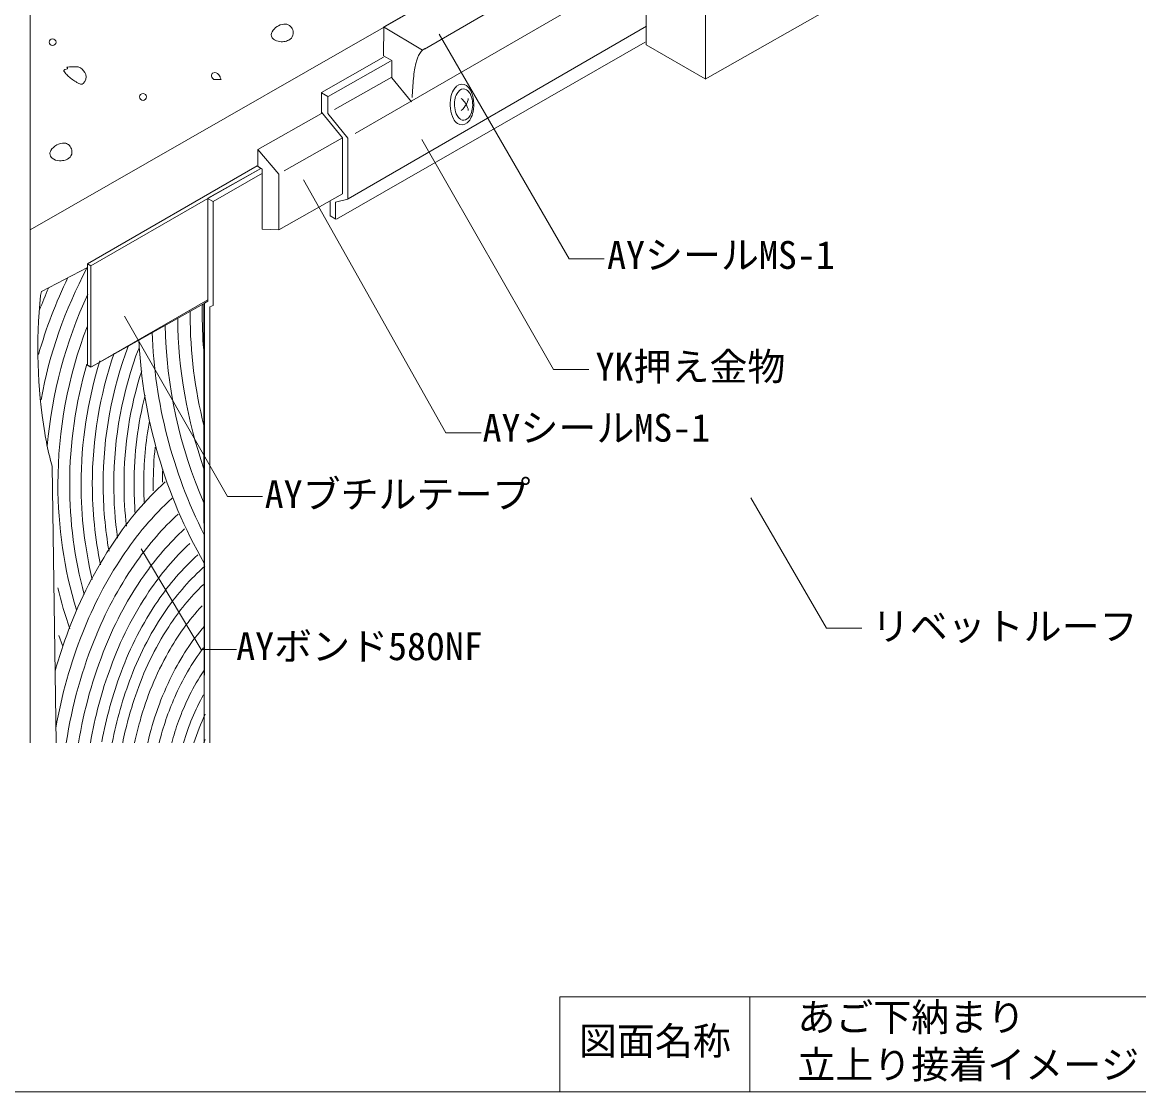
# Model space of a CAD drawing. Units: millimetres, scale not verified. Extents: x -1350 to 1350, y -943 to 920.
# Drawn here: x -416 to 760, y -880 to 246 of the extents above; entities that cross this region are included whole.
import ezdxf
from ezdxf.enums import TextEntityAlignment as Align

# ---------------------------------------------------------------- set-up
doc = ezdxf.new("R2010")
doc.units = ezdxf.units.MM
doc.header["$LTSCALE"] = 10
for name, color, linetype, lineweight in [('D-0', 7, 'Continuous', 18), ('E-0', 7, 'Continuous', 18), ('F-F', 7, 'Continuous', 18)]:
    doc.layers.add(name, color=color, linetype=linetype, lineweight=lineweight)
doc.layers.add('E-E', color=7, linetype='Continuous')
doc.styles.add('ＭＳ ゴシック', font='')
doc.styles.get('ＭＳ ゴシック').set_extended_font_data('MS Gothic')

msp = doc.modelspace()

# ---------------------------------------------------------------- linework, layer by layer
at = {"layer": 'D-0'}
for p, q in [((303.3, 534.6), (303.3, 187)), ((303.1, 186.4), (799.5, 470)), ((-65.5, 129.2), (228.9, 299.4)), ((7.5, 218.2), (127.7, 288)), ((-72.9, 60.4), (241.1, 242.4)), ((5.3, 217.2), (-35.7, 241.6)), ((-85.3, 39), (239.7, 225.4)), ((-94.1, 168.2), (-28.3, 205.6)), ((-87.3, 154.4), (-27.1, 188.6)), ((-206.9, 186), (-213.3, 186)), ((-101.1, 172.2), (-94.5, 168.2)), ((-101.1, 151.8), (-79.1, 124.6)), ((-140.3, 90), (-79.1, 124.6)), ((-78.9, 124.6), (-78.9, 65.6)), ((-168.1, 112.4), (-168.1, 95.2)), ((-220.7, 61), (-164.9, 92.4)), ((-215.1, 57.8), (-163.1, 87.6)), ((-86.3, 57), (-73.5, 60.2)), ((-91.9, 57.8), (-91.9, 42.4)), ((-86.3, 57), (-86.3, 39.2)), ((-91.9, 42.4), (-85.9, 39)), ((-408.1, 28.4), (-408.1, -512.6)), ((-343.5, -116.4), (-220.7, -45.8)), ((-380.5, -512.6), (-384.7, -221)), ((-278.3, -247.2), (-278.3, -240)), ((-373.9, -410), (-377.9, -399.4)), ((-223.7, -509.2), (-224.9, -512.6))]:
    msp.add_line(p, q, dxfattribs=at)
for points in [[(87.5, 312), (-408.1, 27.8), (-408.1, 531.6)], [(303.1, 186.8), (240.9, 222.6), (240.9, 293.4), (179.3, 329), (163.9, 267), (87.5, 311.4), (87.5, 533)], [(-6.5, 162.8), (-27.1, 187.8), (-27.1, 206), (-35.7, 211), (-35.3, 241.6), (87.5, 312)], [(-35.9, 209.8), (-101.1, 172.4), (-101.1, 150.2)], [(-94.5, 168.2), (-94.5, 150.4), (-73.3, 124.4), (-73.3, 60.2)], [(-101.1, 150.2), (-168.1, 112.4), (-146.1, 86.6)], [(-347.5, -8), (-168.7, 95.2), (-163.5, 91.6)], [(-146.1, 27.8), (-163.5, 28.4), (-163.5, 91.6)], [(-78.9, 65.6), (-146.1, 27.8), (-146.1, 86.6)], [(-224.3, -441.2), (-224.3, -49.4), (-220.7, -47.2), (-220.7, 60.8), (-343.9, -10.2)], [(-218.7, -512.4), (-218.7, -53.4), (-215.3, -51.8), (-215.3, 57.6), (-220.3, 60.6)], [(-396.9, -41.2), (-396.1, -37.2), (-347.5, -11.8), (-347.5, -114.6), (-343.5, -116.4), (-225.3, -50), (-224.9, -50), (-224.7, -512.6)]]:
    msp.add_lwpolyline(points, dxfattribs=at)
for points in [[(-168.7, 95.2), (-164.9, 92.4), (-220.7, 60.8), (-220.9, -45.8), (-343.5, -116.4), (-347.5, -114.6), (-347.5, -8)], [(-343.9, -116.8), (-343.9, -10.2), (-347.5, -8), (-347.5, -114.6)]]:
    msp.add_lwpolyline(points, close=True, dxfattribs=at)
for centre, radius, start, end in [((-148.39, 233.26), 5.66, 146.29267, 212.97041), ((-138.62, 227.84), 16.82, 97.30549, 149.38617), ((-139.81, 235.48), 9.09, 55.8216, 96.01695), ((-140.67, 235.19), 9.83, 345.70352, 52.63714), ((-384.17, 225.28), 3.73, 91.95125, 178.04875), ((-384.31, 225.6), 3.6, 183.17232, 270.10083), ((-384.43, 225.28), 3.73, 1.95125, 88.04875), ((-384.41, 225.73), 3.72, 271.68287, 355.04398), ((-145.99, 235.44), 8.87, 216.30015, 244.56279), ((-143.39, 241.15), 15.15, 244.96462, 268.82673), ((-143.02, 246.61), 20.62, 268.11571, 276.46551), ((-141.97, 239.56), 13.5, 275.38873, 298.53671), ((-139.64, 235.7), 8.99, 297.27246, 340.96778), ((17.74, 203.16), 18.59, 122.6921, 153.81179), ((82.18, 183.45), 86.25, 166.94876, 171.31967), ((44.77, 192.19), 47.83, 161.01885, 167.02757), ((27.52, 198.12), 29.59, 153.41867, 161.02728), ((-371.75, 195.54), 0.792, 132.18233, 180.96029), ((-370.36, 195.76), 2.19, 186.28894, 225.44377), ((-370.88, 194.39), 2.23, 103.07053, 129.03646), ((-343.78, 215.16), 35.07, 216.69555, 224.90321), ((-374.08, 210.07), 13.77, 281.30922, 291.82844), ((-349.88, -183.37), 383.07, 91.25935, 92.90578), ((-372.51, 196.29), 4.33, 30.05109, 42.18759), ((-369.4, 197.97), 0.813, 302.99001, 37.77054), ((-336.12, 224.47), 47.08, 226.35265, 240.22989), ((-359.28, 191.41), 8.25, 57.93857, 83.18136), ((-363.55, 185.9), 15.2, 21.86835, 55.32857), ((-357.69, 188.71), 8.73, 309.81662, 19.0857), ((-212.74, 190.16), 4.19, 144.29449, 262.27022), ((-214.53, 190.73), 2.47, 113.21482, 130.79595), ((-213.52, 188.47), 4.95, 31.92873, 113.55336), ((-219.94, 183.32), 13.15, 24.83767, 36.18281), ((-229.16, 179.01), 23.34, 17.43089, 24.91427), ((165.08, 170.85), 170.1, 171.33894, 174.44189), ((-344.02, 207.43), 28.42, 236.98888, 243.85544), ((-353.37, 188.38), 7.2, 243.87196, 258.87231), ((-354.09, 184.24), 2.99, 257.02677, 311.65309), ((424.9, 145.64), 431.13, 174.45232, 177.13364), ((51.25, 167.48), 15.33, 130.79205, 150.59856), ((46.79, 172.77), 8.41, 55.81472, 131.31019), ((42.2, 167.26), 15.57, 29.84433, 53.21144), ((-288.97, 167.68), 3.73, 91.95125, 178.04875), ((-288.97, 167.93), 3.73, 181.95125, 268.04875), ((-289.23, 167.68), 3.73, 1.95125, 88.04875), ((-289.23, 167.93), 3.73, 271.95125, 358.04875), ((69.71, 160.08), 35.38, 168.05518, 205.94736), ((60.66, 162.3), 26.06, 150.83661, 168.71367), ((64.99, 160.04), 26.12, 169.79405, 206.93372), ((58.94, 161.41), 19.93, 149.89694, 170.60167), ((51.66, 166.09), 11.29, 128.20101, 151.93503), ((48.48, 170.19), 6.11, 58.66473, 128.54927), ((23.68, 141.68), 33.23, 39.88226, 47.57168), ((35.32, 168.93), 18.38, 331.65793, 351.47217), ((45.1, 165.78), 11.64, 28.87473, 55.72966), ((32.01, 159.57), 26.12, 349.79416, 26.93361), ((23.89, 159.53), 35.38, 348.05518, 25.94736), ((22.43, 177.75), 33.96, 314.20028, 328.8923), ((33.38, 149.5), 20.77, 30.37727, 40.47953), ((33.83, 150.51), 19.89, 8.36031, 28.50958), ((38.06, 158.2), 19.93, 329.89694, 350.60167), ((51.4, 152.35), 15.57, 209.84433, 233.21144), ((51.9, 153.83), 11.64, 208.87473, 235.72966), ((48.52, 149.42), 6.11, 238.66473, 308.54927), ((45.34, 153.51), 11.29, 308.20101, 331.93503), ((42.35, 152.13), 15.33, 310.79205, 330.59856), ((32.94, 157.31), 26.06, 330.83661, 348.71367), ((46.81, 146.84), 8.41, 235.81472, 311.31019), ((-372.32, 102.86), 16.28, 87.25274, 149.18197), ((-372.61, 110.82), 8.37, 54.12826, 82.68112), ((-373.58, 109.9), 9.69, 344.85729, 52.68273), ((-381.13, 107.94), 6.12, 147.76813, 178.28803), ((-380.61, 108.46), 6.64, 182.91595, 230.40577), ((-372.83, 110.46), 9.15, 296.98577, 340.22685), ((-376.62, 114.29), 13.69, 233.0965, 268.8256), ((-376.22, 121.25), 20.66, 268.12349, 276.45773), ((-375.19, 114.39), 13.73, 275.38478, 298.29545), ((74.66, -237.95), 492.45, 154.04156, 164.16738), ((72.23, -237.13), 476.55, 151.88974, 169.61121), ((322.35, -337.62), 773.32, 156.84988, 158.69087), ((143.29, -97.56), 543.12, 174.04349, 189.36079), ((79.23, -239.76), 470.82, 154.89344, 175.15459), ((-215.85, -60.82), 23.67, 172.17761, 182.36977), ((-56.95, -59.23), 169.77, 177.08638, 180.86756), ((237.99, -61.53), 490.5, 180.47474, 199.318), ((243.72, -60.5), 483.22, 180.15317, 194.12106), ((177.19, -63.61), 403.89, 179.74256, 185.71006), ((83.51, -240.1), 462.21, 158.96534, 179.98736), ((233.05, -62.1), 512.87, 182.02246, 206.80756), ((231.13, -62.2), 497.14, 181.1755, 203.52083), ((230.63, -62.36), 524.75, 182.77805, 209.8059), ((83.74, -240.12), 426.24, 161.09203, 179.98332), ((82.31, -240.09), 413.41, 159.33447, 179.98668), ((81.6, -240.11), 401.5, 159.02693, 179.98441), ((82.34, -240.08), 448.64, 163.62422, 179.98867), ((81.69, -240.09), 435.99, 162.66637, 179.98729), ((84.16, -240.11), 393.26, 162.30774, 179.98365), ((86.12, -239.94), 384.62, 165.89248, 180.00787), ((78.01, -239.82), 366.31, 169.61554, 180.02681), ((-85.37, -136.53), 311.17, 189.12914, 193.92249), ((-225.87, -171.15), 166.47, 193.99218, 197.42509), ((90.28, -239.35), 368.58, 174.02768, 180.10098), ((808.31, -263.44), 1077.31, 177.93369, 178.64668), ((82, -240.31), 460.7, 179.96056, 196.68661), ((74.37, -241.45), 440.67, 179.81141, 195.09357), ((67.3, -241.34), 421.61, 179.81757, 193.58886), ((82.21, -239.96), 424.7, 180.00474, 191.54991), ((86.15, -239.13), 417.25, 180.11915, 189.89017), ((-36.2, -488.92), 340.2, 132.42394, 146.50463), ((93.92, -239.6), 413.82, 180.05535, 187.973), ((36.76, -241.83), 345.87, 179.69655, 187.03638), ((98.21, -240.36), 396.71, 179.94727, 184.45793), ((59.05, -239.99), 347.35, 180.00123, 183.36814), ((-40.28, -494.15), 323.75, 132.37996, 146.71589), ((-44.6, -496.99), 306.36, 132.63322, 144.92922), ((-49.54, -500.96), 289.86, 132.4835, 145.43161), ((43.91, -546.37), 438.72, 146.02179, 159.64669), ((-46.93, -509.57), 282.97, 132.99561, 146.46476), ((34.58, -547.35), 415.54, 146.24789, 158.68672), ((-54.36, -510.37), 264.01, 132.13961, 146.13216), ((19.76, -544.99), 386.63, 144.58687, 157.64076), ((-59.5, -512.44), 248.27, 131.46626, 145.57868), ((15.31, -548.69), 370.34, 145.04307, 158.18696), ((105.31, -231.41), 498.33, 193.67237, 198.84804), ((-54.69, -523.11), 246.2, 133.92948, 147.33742), ((18.92, -556.32), 363.69, 146.0559, 160.13567), ((9.83, -556.65), 343.11, 145.68847, 159.8082), ((0.98, -557.05), 323.39, 145.11584, 159.33374), ((-46.7, -536.81), 246.65, 136.93689, 151.02785), ((117.68, -578.02), 518.91, 159.20257, 164.23005), ((116.73, -582.84), 504.98, 158.32369, 170.21289), ((104.3, -583.5), 479.47, 157.22874, 171.49641), ((4.53, -563.59), 317.91, 146.95664, 161.5391), ((-40.13, -548.52), 243.26, 139.20934, 153.92077), ((96.91, -584.73), 459.51, 157.79528, 170.96796), ((14.67, -573.68), 318.21, 150.57278, 164.67493), ((-29.87, -561.25), 245.7, 142.76898, 156.80879), ((92.52, -586.7), 443.25, 159.67509, 170.37635), ((79.51, -586.08), 418.68, 159.31959, 169.75304), ((70.75, -586.94), 399.23, 158.854, 169.26824), ((24.58, -583.46), 316.76, 153.38894, 167.03508), ((-23.19, -570.63), 242.35, 146.4228, 160.51604), ((68.49, -588.76), 386.56, 161.00138, 168.63677), ((21.42, -586.02), 302.61, 156.32312, 165.91936), ((-20.35, -577.6), 235.31, 150.57317, 163.96215), ((65.47, -590.72), 371.71, 164.21016, 167.83554), ((19.72, -588.52), 288.79, 160.00931, 164.75684), ((-25.82, -578.87), 219.97, 153.98673, 162.41045)]:
    msp.add_arc(centre, radius, start, end, dxfattribs=at)
at = {"layer": 'E-0'}
for p, q in [((22.9, 234), (159.7, -2.6)), ((22.9, 234), (159.7, -2.6)), ((22.9, 234), (159.7, -2.6)), ((4.7, 123), (143.3, -119.2)), ((4.7, 123), (143.3, -119.2)), ((4.7, 123), (143.3, -119.2)), ((-120.1, 80.6), (29.9, -186)), ((-120.1, 80.6), (29.9, -186)), ((-120.1, 80.6), (29.9, -186)), ((159.7, -2.6), (196.7, -2.6)), ((159.7, -2.6), (196.7, -2.6)), ((159.7, -2.6), (196.7, -2.6)), ((-308.5, -63), (-200.1, -253.2)), ((-308.5, -63), (-200.1, -253.2)), ((-308.5, -63), (-200.1, -253.2)), ((143.3, -119.2), (180.3, -119.2)), ((143.3, -119.2), (180.3, -119.2)), ((143.3, -119.2), (180.3, -119.2)), ((29.9, -186), (67.1, -186)), ((29.9, -186), (67.1, -186)), ((29.9, -186), (67.1, -186)), ((-200.1, -253.2), (-163.1, -253.2)), ((-200.1, -253.2), (-163.1, -253.2)), ((-200.1, -253.2), (-163.1, -253.2)), ((-290.9, -308.2), (-227.7, -414.2)), ((-290.9, -308.2), (-227.7, -414.2)), ((-290.9, -308.2), (-227.7, -414.2)), ((-227.7, -414.2), (-190.7, -414.2)), ((-227.7, -414.2), (-190.7, -414.2)), ((-227.7, -414.2), (-190.7, -414.2))]:
    msp.add_line(p, q, dxfattribs=at)
msp.add_lwpolyline([(350.9, -254.6), (430.9, -391.8), (467.9, -391.8)], dxfattribs=at)
msp.add_lwpolyline([(350.9, -254.6), (430.9, -391.8), (467.9, -391.8)], dxfattribs=at)
msp.add_lwpolyline([(350.9, -254.6), (430.9, -391.8), (467.9, -391.8)], dxfattribs=at)
at = {"layer": 'F-F'}
for p, q in [((150, -880), (150, -780)), ((1350, -780), (150, -780)), ((350, -880), (350, -780))]:
    msp.add_line(p, q, dxfattribs=at)
msp.add_lwpolyline([(-1350, 920), (1350, 920), (1350, -880), (-1350, -880)], dxfattribs=at)

# ---------------------------------------------------------------- texts
at = {"layer": 'E-0', "style": 'ＭＳ ゴシック'}
for s, p in [('AYシールMS-1', (199.69, -22.12)), ('AYシールMS-1', (199.69, -22.12)), ('AYシールMS-1', (199.69, -22.12)), ('YK押え金物', (187.53, -139.72)), ('YK押え金物', (187.53, -139.72)), ('YK押え金物', (187.53, -139.72)), ('AYシールMS-1', (68.5, -204.15)), ('AYシールMS-1', (68.5, -204.15)), ('AYシールMS-1', (68.5, -204.15)), ('AYブチルテープ', (-160.95, -274.15)), ('AYブチルテープ', (-160.95, -274.15)), ('AYブチルテープ', (-160.95, -274.15)), ('リベットルーフ', (478.36, -413.34)), ('リベットルーフ', (478.36, -413.34)), ('リベットルーフ', (478.36, -413.34)), ('AYボンド580NF', (-190.93, -434.27)), ('AYボンド580NF', (-190.93, -434.27)), ('AYボンド580NF', (-190.93, -434.27))]:
    msp.add_text(s, height=29.33, dxfattribs=at).set_placement(p, align=Align.BOTTOM_LEFT)
at = {"layer": 'E-E', "style": 'ＭＳ ゴシック'}
for s, p in [('あご下納まり', (400, -825)), ('図面名称', (170, -850)), ('立上り接着イメージ', (400, -875))]:
    msp.add_text(s, height=29.33, dxfattribs=at).set_placement(p, align=Align.BOTTOM_LEFT)

doc.saveas('drawing.dxf')
